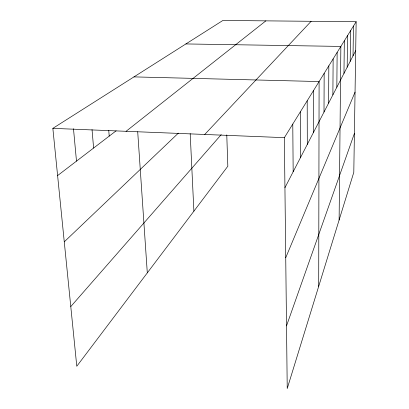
<?xml version="1.0" encoding="UTF-8"?>
<svg xmlns="http://www.w3.org/2000/svg" width="409" height="409" viewBox="0 0 409 409"><rect width="100%" height="100%" fill="white"/><g stroke="black" fill="none" stroke-linecap="round" stroke-linejoin="round"><path stroke-width="0.61" d="M318.698 286.331L319.102 81.56L133.973 76.887M324.01 112.046L324.158 73.39M328.616 103.129L328.826 65.859M332.88 94.878L333.136 58.896M336.837 87.214L337.139 52.434M339.112 220.022L340.861 46.421L185.901 43.937M343.964 73.421L344.332 40.818M347.18 67.194L347.573 35.578M350.196 61.35L350.615 30.67M353.028 55.864L353.468 26.064M356.147 21.728L353.795 172.332L287.23 388.55L284.362 137.664L356.147 21.728L222.92 20.45L52.853 128.36L76.785 366.26L227.828 166.233L226.77 134.858M286.515 325.881L354.404 133.436M285.733 257.696L355.048 92.102M284.935 187.695L355.697 50.701M70.783 306.571L221.223 134.627M204.725 134.464L311.147 21.299M64.269 241.826L178.36 133.135M126.079 131.299L265.865 20.864M57.603 175.579L116.095 130.849M52.853 128.36L284.362 137.664M73.482 128.723L76.488 161.136M92.035 129.617L93.61 148.043M108.763 130.466L109.208 136.115M137.705 131.759L147.301 272.88M190.19 133.625L193.892 211.172M292.778 124.075L293.166 171.76M300.349 111.846L300.584 157.393M307.195 100.788L307.307 144.377M313.422 90.737L313.427 132.531"/></g></svg>
